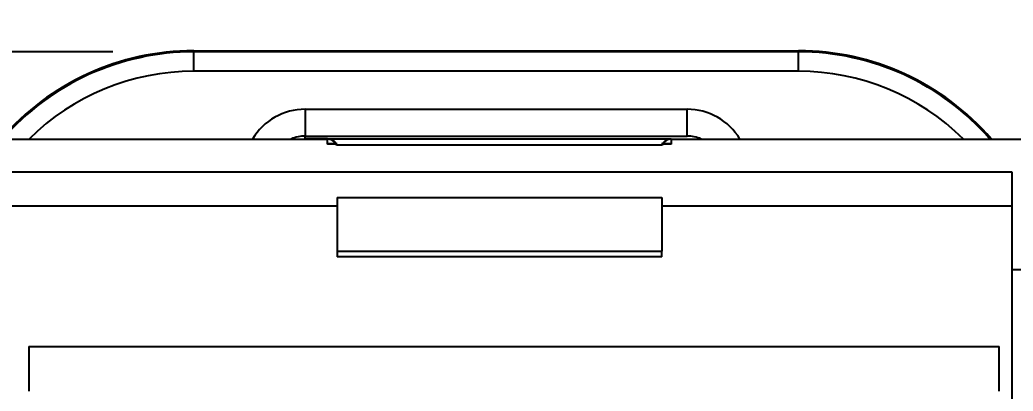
# Model space of a CAD drawing. Header units: millimetres. Extents: x 0 to 432, y 0 to 279.
# Drawn here: x 274.69 to 290.29, y 161.22 to 167.05 of the extents above; entities that cross this region are included whole.
import ezdxf

# ---------------------------------------------------------------- set-up
doc = ezdxf.new("R2010")
doc.units = ezdxf.units.MM
doc.linetypes.add('SLD-Solid', pattern=[0])
doc.layers.add('DIMENSIONS', color=140, linetype='SLD-Solid', lineweight=25)
doc.styles.add('SLDTEXTSTYLE0', font='GOTHIC.TTF', dxfattribs={"width": 0.913})
doc.dimstyles.new('SLDDIMSTYLE0', dxfattribs={"dimtxt": 3.5, "dimasz": 3.5, "dimexe": 0.18, "dimexo": 0.0625, "dimgap": 0.875, "dimtad": 0, "dimtih": 1, "dimtoh": 1, "dimdec": 1, "dimrnd": 1e-09, "dimzin": 12, "dimdsep": 46, "dimtxsty": 'SLDTEXTSTYLE0', "dimsah": 1, "dimcen": 0.09, "dimadec": 0, "dimazin": 3, "dimtfac": 1, "dimtdec": 1, "dimtofl": 0, "dimtmove": 0, "dimatfit": 3, "dimfxl": 1, "dimfrac": 2, "dimtolj": 1, "dimtzin": 12, "dimarcsym": 0})
doc.dimstyles.new('SLDDIMSTYLE2', dxfattribs={"dimtxt": 3.5, "dimasz": 3.5, "dimexe": 0.18, "dimexo": 0.0625, "dimgap": 0.875, "dimtad": 0, "dimtih": 1, "dimtoh": 1, "dimdec": 1, "dimrnd": 1e-09, "dimzin": 12, "dimdsep": 46, "dimtxsty": 'SLDTEXTSTYLE0', "dimsah": 1, "dimcen": 0.09, "dimadec": 0, "dimazin": 3, "dimtfac": 1, "dimtdec": 1, "dimtmove": 0, "dimatfit": 3, "dimfxl": 1, "dimfrac": 2, "dimtolj": 1, "dimtzin": 12, "dimarcsym": 0})

# ---------------------------------------------------------------- blocks, each defined once
blk = doc.blocks.new('_D_5')
at = {"layer": 'DIMENSIONS', "color": 140}
for p, q in [((273.217, 164.16), (273.217, 184.821)), ((291.117, 164.16), (291.117, 184.821)), ((273.217, 181.646), (266.217, 181.646)), ((277.642, 181.62), (276.575, 181.62)), ((276.575, 181.62), (276.575, 176.063)), ((286.693, 181.62), (287.76, 181.62)), ((287.76, 181.62), (287.76, 176.063)), ((291.117, 181.646), (298.117, 181.646)), ((276.575, 176.063), (277.642, 176.063)), ((287.76, 176.063), (286.693, 176.063))]:
    blk.add_line(p, q, dxfattribs=at)
for points in [[(273.217, 181.646), (269.717, 182.646), (269.717, 180.646)], [(291.117, 181.646), (294.617, 180.646), (294.617, 182.646)]]:
    blk.add_solid(points, dxfattribs=at)
at = {"layer": 'DIMENSIONS', "color": 140, "char_height": 3.5, "attachment_point": 1, "style": 'SLDTEXTSTYLE0'}
for s, insert in [('17.9', (277.642, 186.801)), ('0.70', (277.642, 180.534))]:
    blk.add_mtext(s, dxfattribs=dict(at, insert=insert))
blk = doc.blocks.new('_D_8')
at = {"layer": 'DIMENSIONS', "color": 140}
for p, q in [((276.147, 166.549), (230.039, 166.549)), ((233.214, 166.549), (233.214, 119.458)), ((228.688, 113.138), (227.622, 113.138)), ((227.622, 113.138), (227.622, 107.581)), ((237.739, 113.138), (238.806, 113.138)), ((238.806, 113.138), (238.806, 107.581)), ((227.622, 107.581), (228.688, 107.581)), ((238.806, 107.581), (237.739, 107.581)), ((233.214, 59.78), (233.214, 106.87)), ((272.647, 59.78), (230.039, 59.78))]:
    blk.add_line(p, q, dxfattribs=at)
for points in [[(233.214, 166.549), (232.214, 163.049), (234.214, 163.049)], [(233.214, 59.78), (234.214, 63.28), (232.214, 63.28)]]:
    blk.add_solid(points, dxfattribs=at)
at = {"layer": 'DIMENSIONS', "color": 140, "char_height": 3.5, "attachment_point": 1, "style": 'SLDTEXTSTYLE0'}
for s, insert in [('106.8', (227.395, 118.319)), ('4.20', (228.688, 112.052))]:
    blk.add_mtext(s, dxfattribs=dict(at, insert=insert))

msp = doc.modelspace()

# ---------------------------------------------------------------- linework, layer by layer
for p, q in [((277.417, 166.549), (277.417, 166.566)), ((277.417, 166.566), (286.917, 166.566)), ((277.417, 166.244), (277.417, 166.549)), ((286.917, 166.549), (277.417, 166.549)), ((286.917, 166.566), (286.917, 166.549)), ((286.917, 166.244), (286.917, 166.549)), ((286.917, 166.244), (277.417, 166.244)), ((279.167, 165.647), (285.167, 165.647)), ((279.167, 165.647), (279.167, 165.226)), ((285.167, 165.226), (285.167, 165.647)), ((279.167, 165.226), (285.167, 165.226)), ((279.167, 165.18), (279.167, 165.226)), ((273.917, 165.179), (279.517, 165.179)), ((279.167, 165.18), (279.155, 165.179)), ((279.517, 165.18), (279.167, 165.18)), ((279.67, 165.105), (279.514, 165.105)), ((279.517, 165.179), (279.517, 165.185)), ((279.517, 165.185), (284.917, 165.185)), ((279.517, 165.1), (279.517, 165.179)), ((279.653, 165.1), (279.517, 165.1)), ((284.775, 165.083), (279.66, 165.083)), ((284.92, 165.105), (284.765, 165.105)), ((284.917, 165.1), (284.782, 165.1)), ((284.917, 165.185), (284.917, 165.179)), ((284.917, 165.179), (284.917, 165.1)), ((284.917, 165.179), (290.417, 165.179)), ((274.067, 164.665), (290.267, 164.665)), ((279.667, 164.263), (284.767, 164.263)), ((279.667, 164.263), (279.667, 163.418)), ((284.767, 164.263), (284.767, 163.418)), ((274.067, 164.13), (279.667, 164.13)), ((284.767, 164.13), (290.267, 164.13)), ((279.667, 163.418), (284.767, 163.418)), ((284.767, 163.33), (279.667, 163.33)), ((290.417, 163.127), (290.267, 163.127)), ((274.827, 161.92), (290.067, 161.92))]:
    msp.add_line(p, q)
for centre, radius, start, end in [((277.417, 162.566), 4, 90, 139.2062), ((277.417, 162.566), 3.983, 90, 138.994), ((286.917, 162.566), 4, 40.7938, 90), ((286.917, 162.566), 3.983, 41.006, 90), ((277.417, 162.566), 3.678, 90, 134.7166), ((286.917, 162.566), 3.678, 45.2834, 90), ((279.167, 164.68), 0.967, 90, 148.8744), ((285.167, 164.68), 0.967, 31.1256, 90), ((279.167, 164.68), 0.546, 90, 113.7379), ((285.167, 164.68), 0.546, 66.2621, 90), ((279.517, 165.029), 0.15, 30.2298, 89.9981), ((284.917, 165.029), 0.15, 90.0023, 149.7696)]:
    msp.add_arc(centre, radius, start, end)
for points, knots in [([(279.517, 165.185), (279.518, 165.185), (279.536, 165.185), (279.567, 165.18), (279.608, 165.158), (279.64, 165.128), (279.654, 165.097), (279.66, 165.083)], [0, 0, 0, 0, 0.0084541, 0.3225507, 0.5458644, 0.7934762, 1, 1, 1, 1]), ([(284.775, 165.083), (284.778, 165.092), (284.786, 165.112), (284.805, 165.137), (284.831, 165.161), (284.869, 165.18), (284.899, 165.185), (284.917, 165.185), (284.917, 165.185)], [0, 0, 0, 0, 0.134818, 0.287016, 0.458976, 0.677833, 0.991556, 1, 1, 1, 1]), ([(290.267, 164.665), (290.267, 164.478), (290.267, 164.244), (290.267, 163.719), (290.267, 163.427), (290.267, 163.127)], [0, 0, 0, 0, 0.5, 0.5, 1, 1, 1, 1]), ([(290.267, 163.127), (290.267, 146.363), (290.267, 129.421), (290.267, 95.538), (290.267, 78.596), (290.267, 61.832)], [0, 0, 0, 0, 0.5, 0.5, 1, 1, 1, 1]), ([(274.827, 161.92), (274.827, 161.92), (274.827, 161.844), (274.827, 161.585), (274.827, 161.403), (274.827, 161.22)], [0, 0, 0, 0, 0.5, 0.5, 1, 1, 1, 1]), ([(290.067, 161.22), (290.067, 161.403), (290.067, 161.585), (290.067, 161.844), (290.067, 161.92), (290.067, 161.92)], [0, 0, 0, 0, 0.5, 0.5, 1, 1, 1, 1])]:
    msp.add_open_spline(points, degree=3, knots=knots)
for points in [[(279.66, 165.083), (279.658, 165.089), (279.655, 165.095), (279.653, 165.1)], [(284.782, 165.1), (284.779, 165.095), (284.777, 165.089), (284.775, 165.083)], [(279.667, 163.418), (279.667, 163.364), (279.667, 163.33), (279.667, 163.33)], [(284.767, 163.33), (284.767, 163.33), (284.767, 163.364), (284.767, 163.418)]]:
    msp.add_open_spline(points, degree=3)

# ---------------------------------------------------------------- dimensions: what is measured, and where the dimension line sits
at = {"layer": 'DIMENSIONS', "color": 140}
for base, p1, p2, angle, dimstyle, picture, middle in [((291.117, 181.646), (273.217, 162.89), (291.117, 162.89), 0, 'SLDDIMSTYLE2', '_D_5', (282.167, 181.646)), ((233.214, 166.549), (273.917, 59.78), (277.417, 166.549), 90, 'SLDDIMSTYLE0', '_D_8', (233.214, 113.164))]:
    dim = msp.add_linear_dim(base=base, p1=p1, p2=p2, angle=angle, dimstyle=dimstyle, dxfattribs=at)
    dim.commit()
    dim.dimension.update_dxf_attribs({"geometry": picture, "text_midpoint": middle, "dimtype": 160})

doc.saveas('drawing.dxf')
